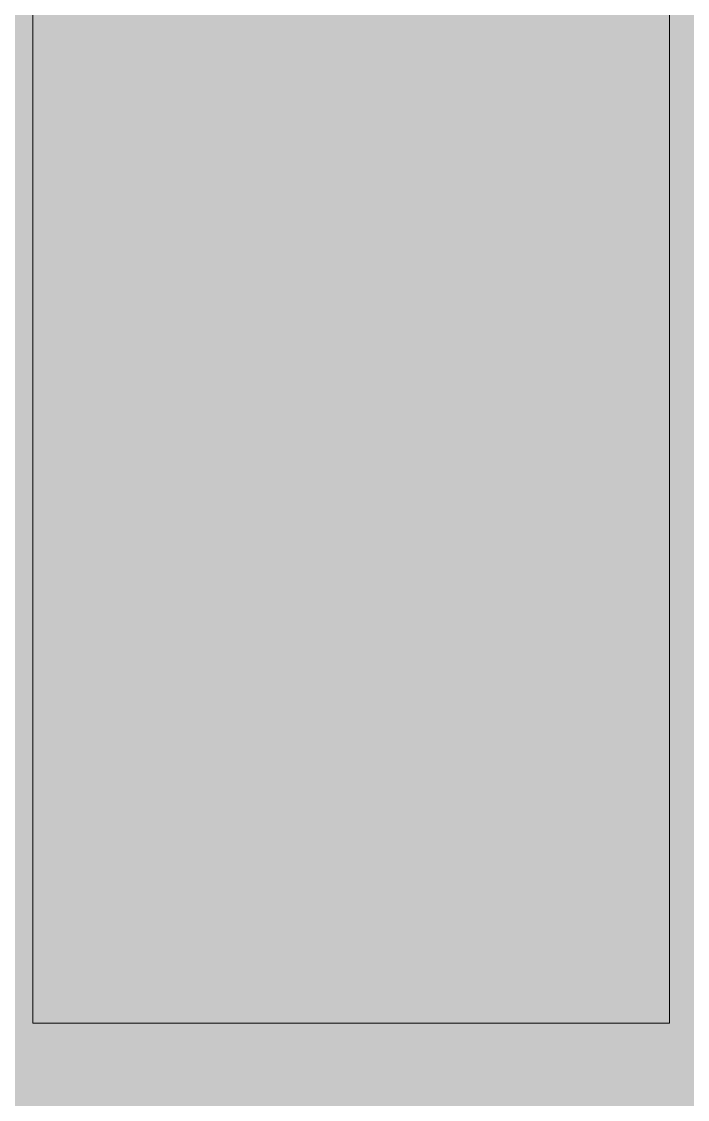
# Model space of a CAD drawing. Header units: inches. Extents: x 20139 to 37433, y -23296 to -20170.
# Drawn here: x 31316.461 to 31317.245, y -22646.705 to -22645.437 of the extents above; entities that cross this region are included whole.
import ezdxf

# ---------------------------------------------------------------- set-up
doc = ezdxf.new("R2010")
doc.units = ezdxf.units.IN
doc.header["$MEASUREMENT"] = 0
doc.layers.add('A-DOOR', color=31, linetype='Continuous', lineweight=9)

# ---------------------------------------------------------------- blocks, each defined once
blk = doc.blocks.new('Door_Single_Storefront - one-827453-Level 1')
at = {"layer": 'A-DOOR'}
h = blk.add_hatch(color=256, dxfattribs=at)
h.paths.add_polyline_path([(17.59375, 2), (-17.59375, 2), (-17.59375, 0.25), (17.59375, 0.25)], flags=0)
h.paths.add_polyline_path([(13.59375, 1.5), (13.59375, 0.75), (-13.59375, 0.75), (-13.59375, 1.5)], flags=0)
blk.add_hatch(color=256, dxfattribs=at).paths.add_polyline_path([(-13.59375, 1.5), (-13.59375, 0.75), (13.59375, 0.75), (13.59375, 1.5)], flags=0)
for p, q in [((-13.59375, 1.5), (-13.59375, 0.75)), ((-13.59375, 1.5), (13.59375, 1.5)), ((-13.59375, 0.75), (13.59375, 0.75))]:
    blk.add_line(p, q, dxfattribs=at)
blk.add_arc((-17.59375, 0), 35.1875, 360, 90, dxfattribs=at)

msp = doc.modelspace()

# ---------------------------------------------------------------- block references
at = {"layer": 'A-DOOR', "rotation": 90}
msp.add_blockref('Door_Single_Storefront - one-827453-Level 1', (31317.97419, -22633.02156), dxfattribs=at)

doc.saveas('drawing.dxf')
